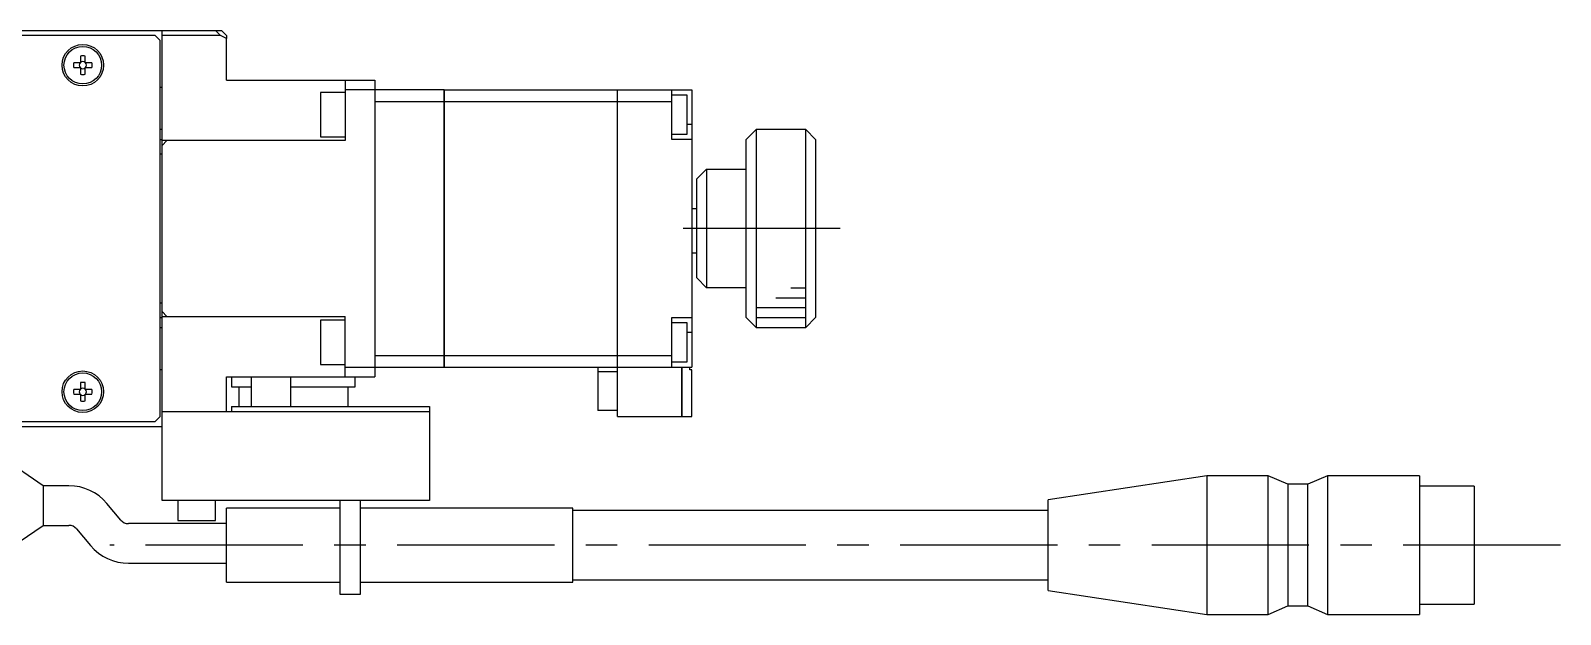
# Model space of a CAD drawing. Extents: x 0 to 645, y -8 to 367.
# Drawn here: x 490.3 to 644.8, y 230.6 to 289.6 of the extents above; entities that cross this region are included whole.
import ezdxf

# ---------------------------------------------------------------- set-up
doc = ezdxf.new("R2010")
doc.units = 0
doc.header["$LTSCALE"] = 0.5
doc.linetypes.add('CENTER', pattern=[50.8, 31.75, -6.35, 6.35, -6.35])
for name, color, linetype in [('MSM_CENTER', 1, 'CENTER'), ('MSM_CONTINUOUS', 7, 'CONTINUOUS'), ('MSM_NARROW', 5, 'CONTINUOUS')]:
    doc.layers.add(name, color=color, linetype=linetype)

msp = doc.modelspace()

# ---------------------------------------------------------------- linework, layer by layer
at = {"layer": 'MSM_CENTER'}
for p, q in [((572.07, 269.59), (554.07, 269.59)), ((644.79, 237.59), (498.31, 237.59))]:
    msp.add_line(p, q, dxfattribs=at)
at = {"layer": 'MSM_CONTINUOUS'}
for p, q in [((466.07, 289.59), (509.57, 289.59)), ((502.87, 289.09), (488.87, 289.09)), ((503.37, 288.59), (502.87, 289.09)), ((503.57, 242.09), (503.57, 289.59)), ((509.46, 289.09), (503.57, 289.09)), ((509.46, 289.09), (508.96, 289.59)), ((510.07, 288.78), (509.46, 289.09)), ((509.57, 289.59), (510.07, 289.09)), ((510.07, 289.09), (510.07, 288.78)), ((503.37, 250.59), (503.37, 288.59)), ((510.07, 284.59), (510.07, 288.78)), ((495.33, 286.33), (494.65, 286.33)), ((494.65, 285.85), (495.33, 285.85)), ((495.33, 287.01), (495.33, 286.33)), ((495.33, 285.85), (495.33, 285.17)), ((495.81, 286.33), (495.81, 287.01)), ((496.49, 286.33), (495.81, 286.33)), ((495.81, 285.17), (495.81, 285.85)), ((495.81, 285.85), (496.49, 285.85)), ((510.07, 284.59), (525.07, 284.59)), ((522.07, 284.59), (522.07, 278.49)), ((525.07, 284.59), (525.07, 254.59)), ((503.57, 283.84), (503.37, 283.84)), ((519.57, 283.34), (519.57, 278.84)), ((522.07, 283.34), (519.57, 283.34)), ((532.06, 283.59), (522.07, 283.59)), ((532.06, 255.59), (532.06, 283.59)), ((532.07, 283.58), (532.06, 283.58)), ((532.07, 283.59), (549.56, 283.59)), ((532.07, 283.59), (532.07, 255.59)), ((549.56, 251.59), (549.56, 283.59)), ((549.57, 283.58), (549.56, 283.58)), ((549.57, 283.59), (557.07, 283.59)), ((549.57, 250.59), (549.57, 283.59)), ((555.07, 278.59), (555.07, 283.59)), ((555.07, 283.09), (556.57, 283.09)), ((556.57, 283.09), (556.57, 279.09)), ((557.07, 283.59), (557.07, 255.59)), ((525.07, 282.43), (532.06, 282.43)), ((532.07, 282.43), (532.06, 282.43)), ((532.07, 282.43), (549.56, 282.43)), ((549.57, 282.43), (549.56, 282.43)), ((549.57, 282.43), (555.07, 282.43)), ((557.07, 280.09), (556.57, 280.09)), ((503.57, 279.59), (503.37, 279.59)), ((503.37, 278.59), (503.57, 278.59)), ((522.07, 278.49), (503.57, 278.49)), ((503.57, 277.99), (504.07, 278.49)), ((519.57, 278.84), (522.07, 278.84)), ((556.57, 279.09), (555.07, 279.09)), ((557.07, 278.59), (555.07, 278.59)), ((563.57, 279.59), (562.57, 278.59)), ((562.57, 260.59), (562.57, 278.59)), ((563.57, 279.59), (563.57, 259.59)), ((568.57, 279.59), (563.57, 279.59)), ((568.57, 259.59), (568.57, 279.59)), ((569.57, 278.59), (568.57, 279.59)), ((569.57, 278.59), (569.57, 260.59)), ((503.57, 277.09), (503.37, 277.09)), ((558.57, 275.59), (557.57, 274.59)), ((558.57, 275.59), (562.57, 275.59)), ((558.57, 275.59), (558.57, 263.59)), ((557.57, 264.59), (557.57, 274.59)), ((557.57, 271.59), (557.07, 271.59)), ((557.57, 267.09), (557.07, 267.09)), ((557.57, 264.59), (558.57, 263.59)), ((562.57, 263.59), (558.57, 263.59)), ((503.37, 262.09), (503.57, 262.09)), ((504.07, 260.69), (503.57, 261.19)), ((503.37, 260.59), (503.57, 260.59)), ((503.37, 259.59), (503.57, 259.59)), ((503.57, 260.69), (522.07, 260.69)), ((519.57, 260.34), (519.57, 255.84)), ((522.07, 260.34), (519.57, 260.34)), ((522.07, 254.59), (522.07, 260.69)), ((555.07, 260.59), (557.07, 260.59)), ((555.07, 255.59), (555.07, 260.59)), ((555.07, 260.09), (556.57, 260.09)), ((556.57, 260.09), (556.57, 256.09)), ((562.57, 260.59), (563.57, 259.59)), ((563.57, 259.59), (568.57, 259.59)), ((568.57, 259.59), (569.57, 260.59)), ((557.07, 259.09), (556.57, 259.09)), ((525.07, 256.74), (532.06, 256.74)), ((532.07, 256.75), (532.06, 256.75)), ((532.07, 256.74), (549.56, 256.74)), ((549.57, 256.75), (549.56, 256.75)), ((549.57, 256.74), (555.07, 256.74)), ((503.37, 255.34), (503.57, 255.34)), ((519.57, 255.84), (522.07, 255.84)), ((522.07, 255.59), (532.06, 255.59)), ((532.07, 255.6), (532.06, 255.6)), ((532.07, 255.59), (549.56, 255.59)), ((547.57, 255.59), (547.57, 251.19)), ((549.56, 255.09), (547.57, 255.09)), ((549.57, 255.6), (549.56, 255.6)), ((549.57, 255.59), (557.07, 255.59)), ((556.57, 256.09), (555.07, 256.09)), ((556.06, 250.59), (556.06, 255.59)), ((556.07, 255.59), (556.07, 250.59)), ((556.87, 255.29), (556.87, 255.59)), ((557.07, 255.29), (556.87, 255.29)), ((557.07, 250.59), (557.07, 255.29)), ((495.33, 254.01), (495.33, 253.33)), ((495.81, 253.33), (495.81, 254.01)), ((510.07, 251.09), (510.07, 254.59)), ((510.07, 254.59), (525.07, 254.59)), ((510.57, 254.59), (510.57, 253.59)), ((510.57, 253.59), (512.57, 253.59)), ((511.32, 253.59), (511.32, 251.59)), ((512.57, 254.59), (512.57, 251.59)), ((516.57, 251.59), (516.57, 254.59)), ((516.57, 253.59), (523.07, 253.59)), ((522.32, 253.59), (522.32, 251.59)), ((523.07, 253.59), (523.07, 254.59)), ((495.33, 253.33), (494.65, 253.33)), ((494.65, 252.85), (495.33, 252.85)), ((495.33, 252.85), (495.33, 252.17)), ((496.49, 253.33), (495.81, 253.33)), ((495.81, 252.17), (495.81, 252.85)), ((495.81, 252.85), (496.49, 252.85)), ((502.87, 250.09), (503.37, 250.59)), ((503.57, 251.09), (530.57, 251.09)), ((510.57, 251.59), (530.57, 251.59)), ((510.57, 251.59), (510.57, 251.09)), ((530.57, 251.59), (530.57, 242.09)), ((549.57, 251.19), (547.57, 251.19)), ((549.57, 251.59), (549.56, 251.59)), ((549.57, 250.59), (556.06, 250.59)), ((556.07, 250.6), (556.06, 250.6)), ((556.07, 250.59), (557.07, 250.59)), ((426.07, 249.59), (503.57, 249.59)), ((488.87, 250.09), (502.87, 250.09)), ((491.57, 243.59), (487.57, 246.34)), ((609.07, 244.59), (593.07, 242.16)), ((609.07, 244.59), (609.07, 230.59)), ((615.27, 244.59), (609.07, 244.59)), ((615.27, 230.59), (615.27, 244.59)), ((617.27, 243.74), (615.27, 244.59)), ((621.27, 244.59), (619.27, 243.74)), ((621.27, 244.59), (621.27, 230.59)), ((630.57, 244.59), (621.27, 244.59)), ((630.57, 244.59), (630.57, 230.59)), ((491.57, 243.59), (491.57, 239.59)), ((494.17, 243.59), (491.57, 243.59)), ((617.27, 243.74), (617.27, 231.44)), ((619.27, 243.74), (617.27, 243.74)), ((619.27, 231.44), (619.27, 243.74)), ((636.07, 243.54), (630.57, 243.54)), ((636.07, 243.54), (636.07, 231.64)), ((499.42, 240.11), (498, 241.8)), ((530.57, 242.09), (503.57, 242.09)), ((505.17, 242.09), (505.17, 240.09)), ((508.97, 240.09), (508.97, 242.09)), ((510.07, 233.84), (510.07, 241.34)), ((521.57, 241.34), (510.07, 241.34)), ((521.57, 232.59), (521.57, 242.09)), ((523.57, 242.09), (523.57, 232.59)), ((545.07, 241.34), (523.57, 241.34)), ((545.07, 233.84), (545.07, 241.34)), ((593.07, 241.09), (545.07, 241.09)), ((593.07, 233.02), (593.07, 242.16)), ((487.57, 236.84), (491.57, 239.59)), ((491.57, 239.59), (494.17, 239.59)), ((510.07, 239.76), (500.18, 239.76)), ((505.17, 240.09), (508.97, 240.09)), ((494.94, 239.23), (496.35, 237.54)), ((500.18, 235.76), (510.07, 235.76)), ((510.07, 233.84), (521.57, 233.84)), ((523.57, 233.84), (545.07, 233.84)), ((545.07, 234.09), (593.07, 234.09)), ((523.57, 232.59), (521.57, 232.59)), ((593.07, 233.02), (609.07, 230.59)), ((609.07, 230.59), (615.27, 230.59)), ((615.27, 230.59), (617.27, 231.44)), ((617.27, 231.44), (619.27, 231.44)), ((619.27, 231.44), (621.27, 230.59)), ((621.27, 230.59), (630.57, 230.59)), ((630.57, 231.64), (636.07, 231.64))]:
    msp.add_line(p, q, dxfattribs=at)
for centre, radius in [((495.57, 286.09), 2.1), ((495.57, 286.09), 1.9), ((495.57, 253.09), 2.1), ((495.57, 253.09), 1.9)]:
    msp.add_circle(centre, radius, dxfattribs=at)
for centre, radius, start, end in [((495.57, 286.09), 0.95, 165.3667, 194.6333), ((495.57, 286.09), 0.365, 138.8496, 221.1504), ((495.57, 286.09), 0.95, 75.3667, 104.6333), ((495.57, 286.09), 0.365, 48.8496, 131.1504), ((495.57, 286.09), 0.365, 228.8496, 311.1504), ((495.57, 286.09), 0.365, 318.8496, 41.1504), ((495.57, 286.09), 0.95, 345.3667, 14.6333), ((495.57, 286.09), 0.95, 255.3667, 284.6333), ((495.57, 253.09), 0.95, 75.3667, 104.6333), ((495.57, 253.09), 0.365, 48.8496, 131.1504), ((495.57, 253.09), 0.95, 165.3667, 194.6333), ((495.57, 253.09), 0.365, 138.8496, 221.1504), ((495.57, 253.09), 0.365, 228.8496, 311.1504), ((495.57, 253.09), 0.95, 255.3667, 284.6333), ((495.57, 253.09), 0.365, 318.8496, 41.1504), ((495.57, 253.09), 0.95, 345.3667, 14.6333), ((494.17, 238.59), 5, 40, 90), ((494.17, 238.59), 1, 40, 90), ((500.18, 240.76), 1, 220, 270), ((500.18, 240.76), 5, 220, 270)]:
    msp.add_arc(centre, radius, start, end, dxfattribs=at)
at = {"layer": 'MSM_NARROW'}
for p, q in [((567.07, 263.59), (568.57, 263.59)), ((563.57, 261.59), (568.57, 261.59)), ((565.57, 262.59), (568.57, 262.59)), ((563.57, 260.59), (568.57, 260.59))]:
    msp.add_line(p, q, dxfattribs=at)

doc.saveas('drawing.dxf')
